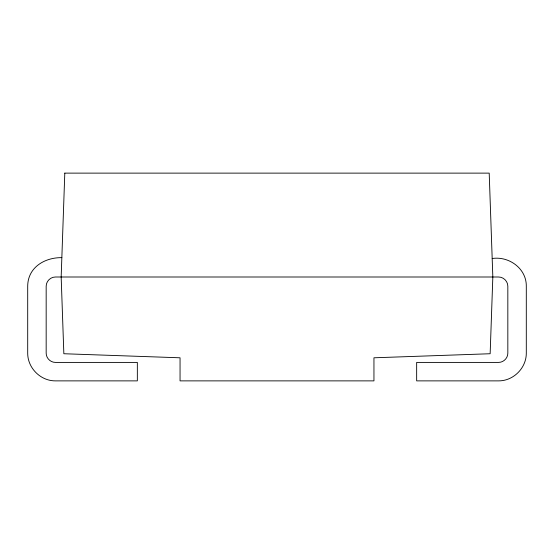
<?xml version="1.0" encoding="UTF-8"?>
<svg xmlns="http://www.w3.org/2000/svg" width="554" height="554" viewBox="0 0 554 554"><rect width="100%" height="100%" fill="white"/><g stroke="black" fill="none" stroke-linecap="round" stroke-linejoin="round"><path stroke-width="0.83" d="M61.847 257.645C44.701 257.402 27.748 267.423 27.7 286.231L27.7 353.175C27.61 368.001 40.574 380.965 55.4 380.875L137.344 380.875L137.344 362.406L55.4 362.406C50.456 362.441 46.134 358.119 46.169 353.175L46.169 286.231C46.134 281.293 50.456 276.972 55.4 277L498.6 277C503.544 276.972 507.866 281.293 507.831 286.231L507.831 353.175C507.866 358.119 503.544 362.441 498.6 362.406L416.656 362.406L416.656 380.875L498.6 380.875C513.426 380.965 526.39 368.001 526.3 353.175L526.3 286.231C526.577 268.593 508.967 255.9 492.187 258.531M64.797 173.125L61.169 277L63.849 353.736L180.05 357.794L180.05 380.875L373.95 380.875L373.95 357.794L490.151 353.736L492.831 277L489.203 173.125L64.797 173.125"/></g></svg>
